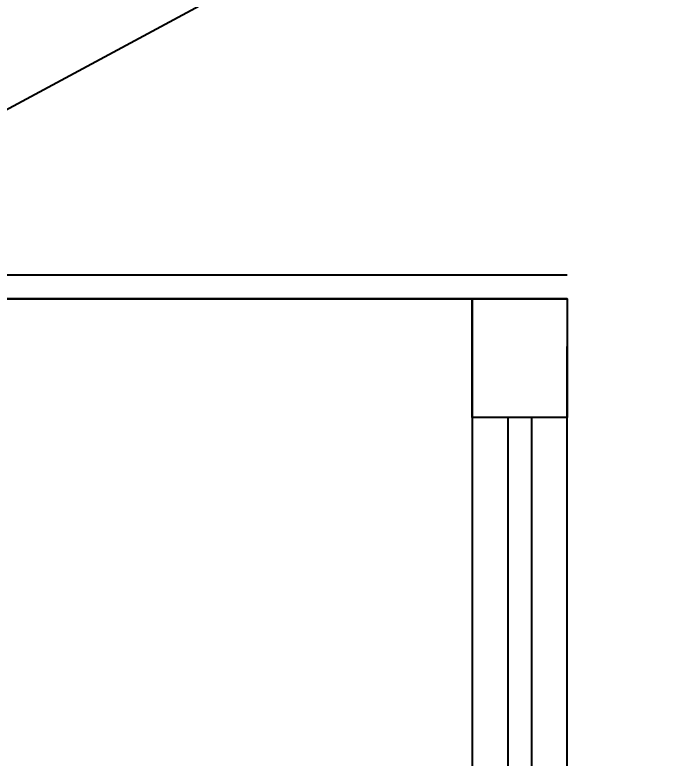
# Model space of a CAD drawing. Header units: metres. Extents: x 198 to 412, y -54 to 17.
# Drawn here: x 263.4245 to 263.7016, y -24.2511 to -23.938 of the extents above; entities that cross this region are included whole.
import ezdxf
from ezdxf import colors
from ezdxf.entities.mleader import LeaderData, LeaderLine
from ezdxf.math import Vec2, Vec3

# ---------------------------------------------------------------- set-up
doc = ezdxf.new("R2010")
doc.units = ezdxf.units.M
doc.header["$LTSCALE"] = 10
for name, color, linetype in [('01', 1, 'Continuous'), ('A-ABERTURAS', 2, 'Continuous'), ('A-TEXTOS', 2, 'Continuous'), ('TM-REVEST', 252, 'Continuous')]:
    doc.layers.add(name, color=color, linetype=linetype)
doc.styles.add('ARIAL', font='arial.ttf')

msp = doc.modelspace()

# ---------------------------------------------------------------- linework, layer by layer
at = {"layer": '01'}
for p, q in [((263.657, -24.04767), (262.75957, -24.04767)), ((263.657, -24.05767), (262.75957, -24.05767)), ((263.657, -24.08767), (263.657, -24.07767))]:
    msp.add_line(p, q, dxfattribs=at)
at = {"layer": 'A-ABERTURAS', "color": 1}
for points in [[(263.617, -24.05767), (263.657, -24.05767), (263.657, -24.10767), (263.617, -24.10767), (263.617, -24.05767)], [(263.617, -24.08767), (263.617, -26.15767), (263.657, -26.15767)], [(263.657, -26.15767), (263.657, -24.08767)], [(263.632, -24.10767), (263.632, -26.12767), (263.672, -26.12767)], [(263.642, -24.10767), (263.642, -26.12767), (263.682, -26.12767)]]:
    msp.add_lwpolyline(points, dxfattribs=at)
at = {"layer": 'TM-REVEST'}
msp.add_lwpolyline([(263.18828, -24.35767), (263.18828, -24.05767), (263.617, -24.05767), (263.617, -24.65767), (263.19328, -24.65767)], dxfattribs=at)

# ---------------------------------------------------------------- leaders
at = {"layer": 'A-TEXTOS'}
ml = msp.add_multileader_mtext('Standard', dxfattribs=at)
ml.set_content('13', color=256, style='ARIAL')
ml.set_leader_properties(color=1)
ml.build(insert=Vec2(0, 0))
ml.multileader.update_dxf_attribs({"has_text_frame": 1, "arrow_head_size": 0.08, "scale": 0.02})
ctx = ml.context
ctx.base_point, ctx.scale, ctx.char_height, ctx.arrow_head_size, ctx.landing_gap_size, ctx.plane_origin = Vec3(265.95328, -23.80886, 0), 0.02, 0.08, 0.08, 0.04, Vec3(264.68586, -23.80886, 0)
notes = []
notes.append((ctx, [(0, (1, 1, 0), (263.73455, -23.80886, 0), (1, 0), 2.21873, [(0, [(263.29148, -24.04767, 0)], 0, [])])]))
ctx.mtext.insert, ctx.mtext.width, ctx.mtext.flow_direction = Vec3(265.99328, -23.76815, 0), 0.0294679, 5
for ctx, leaders in notes:
    for number, flags, end, landing, length, lines in leaders:
        leader = LeaderData()
        leader.index, (leader.has_last_leader_line, leader.has_dogleg_vector, leader.attachment_direction) = number, flags
        leader.last_leader_point, leader.dogleg_vector, leader.dogleg_length = Vec3(end), Vec3(landing), length
        for number, points, colour, breaks in lines:
            line = LeaderLine()
            line.index, line.vertices, line.color, line.breaks = number, Vec3.list(points), colors.encode_raw_color(colour), breaks
            leader.lines.append(line)
        ctx.leaders.append(leader)

doc.saveas('drawing.dxf')
